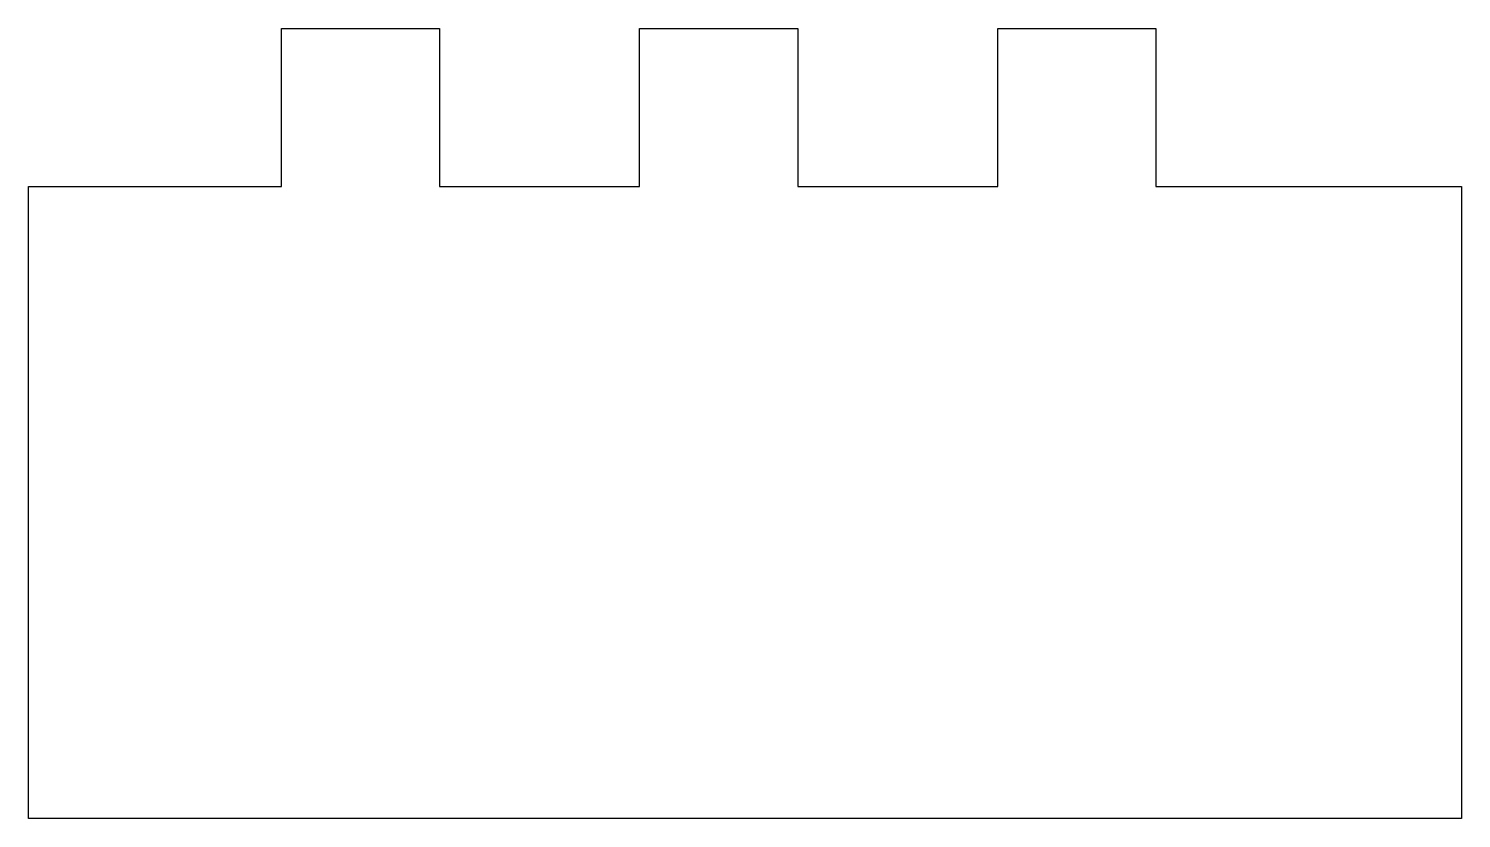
# Model space of a CAD drawing. Header units: millimetres. Extents: x 163 to 197, y -93 to -74.2.
import ezdxf

# ---------------------------------------------------------------- set-up
doc = ezdxf.new("R2010")
doc.units = ezdxf.units.MM
doc.layers.get('0').update_dxf_attribs({"linetype": 'CONTINUOUS'})

msp = doc.modelspace()

# ---------------------------------------------------------------- linework, layer by layer
msp.add_lwpolyline([(181.25, -74.25), (181.25, -78), (186, -78), (186, -74.25), (189.75, -74.25), (189.75, -78), (197, -78), (197, -93), (163, -93), (163, -78), (169, -78), (169, -74.25), (172.75, -74.25), (172.75, -78), (177.5, -78), (177.5, -74.25)], close=True)

doc.saveas('drawing.dxf')
